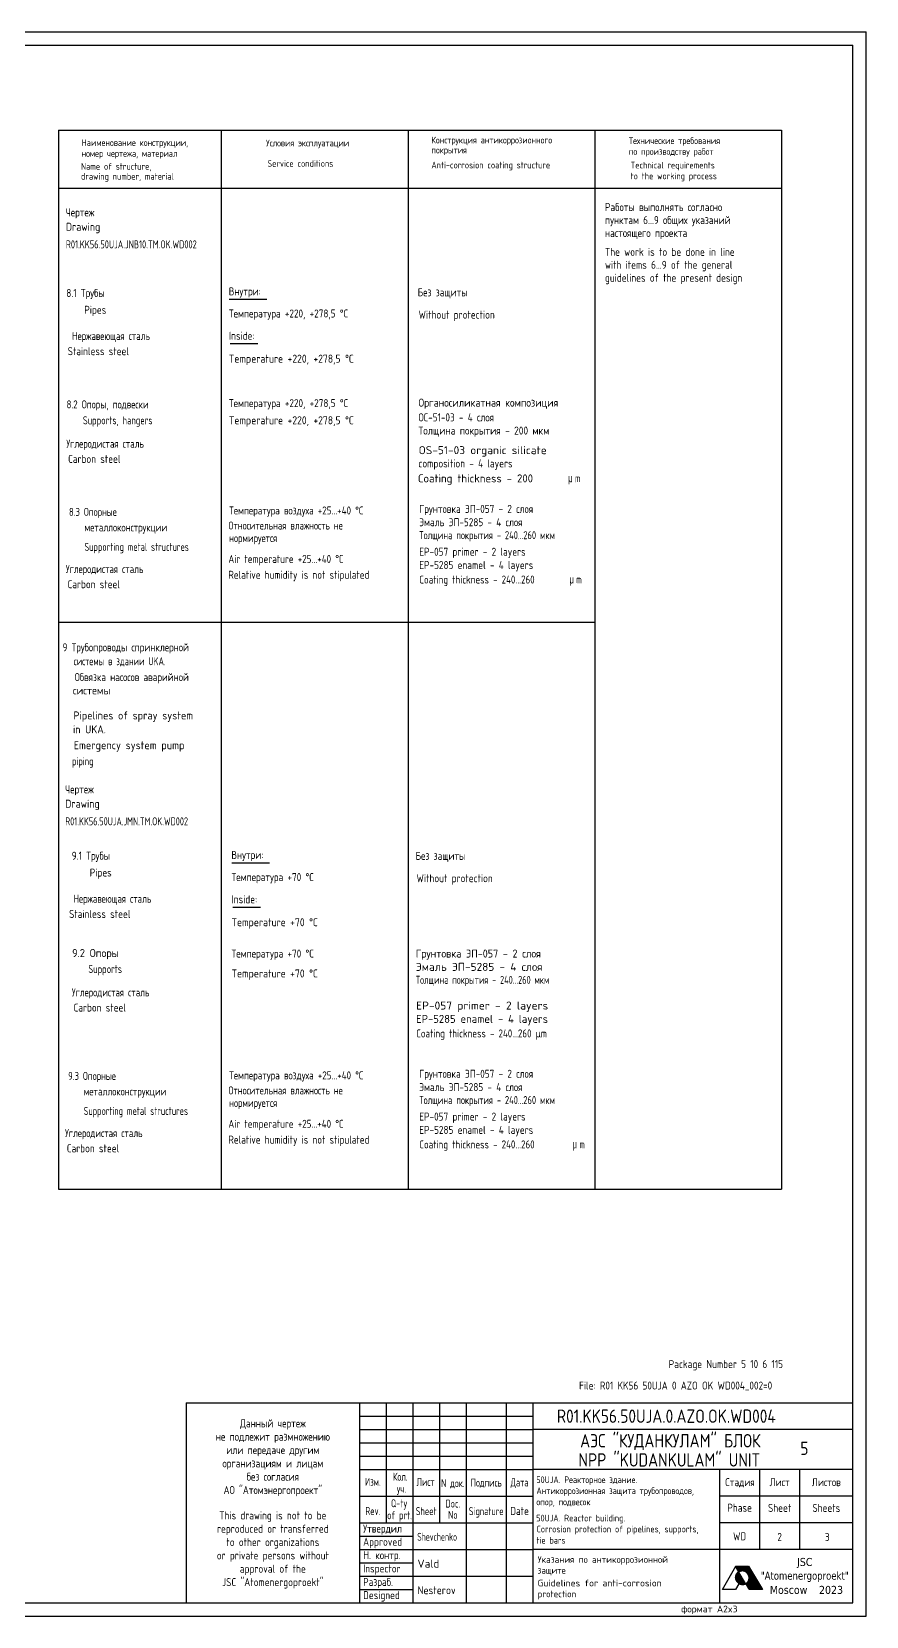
# Model space of a CAD drawing. Header units: millimetres. Extents: x 1061 to 2322, y -16 to 578.
# Drawn here: x 2009 to 2322, y -16 to 578 of the extents above; entities that cross this region are included whole.
import ezdxf
from ezdxf.enums import TextEntityAlignment as Align

# ---------------------------------------------------------------- set-up
doc = ezdxf.new("R2010")
doc.units = ezdxf.units.MM
doc.linetypes.add('HIDDEN', pattern=[0.375, 0.25, -0.125])
for name, color, linetype in [('AUDIT_D_020917115609-0', 3, 'Continuous'), ('POST', 7, 'Continuous'), ('TITUL', 7, 'Continuous'), ('YELLOW', 2, 'Continuous'), ('ОСНОВНОЙ', 3, 'Continuous')]:
    doc.layers.add(name, color=color, linetype=linetype)
doc.layers.add('Текст', color=7, linetype='Continuous', lineweight=25)
doc.styles.add('Company', font='tahoma.ttf', dxfattribs={"width": 0.8})
doc.styles.add('ROMANS', font='romans.shx', dxfattribs={"width": 0.8})
doc.styles.get("Standard").update_dxf_attribs({"font": 'romans.shx', "width": 0.8})
doc.styles.add('SYMBOL', font='symbol.ttf')
pattern_1 = [(45, (-6.199101, -8.099018), (-0.008838835, 0.008838835), [])]

# ---------------------------------------------------------------- blocks, each defined once
blk = doc.blocks.new('logotype')
at = {"linetype": 'Continuous'}
h = blk.add_hatch(dxfattribs=at)
h.set_pattern_fill('ANSI31', color=256, scale=0.1, style=0)
h.set_pattern_definition(pattern_1)
h.paths.add_polyline_path([(-1.31, 2.22), (-1.37, 2.18), (-1.44, 2.14), (-1.5, 2.09), (-1.56, 2.05), (-1.62, 2), (-1.68, 1.95), (-1.73, 1.9), (-1.79, 1.86), (-1.84, 1.81), (-1.89, 1.76), (-1.94, 1.71), (-1.99, 1.66), (-2.03, 1.61), (-2.07, 1.56), (-2.12, 1.5), (-2.16, 1.45), (-2.19, 1.4), (-2.23, 1.34), (-2.26, 1.29), (-2.3, 1.24), (-2.33, 1.18), (-2.36, 1.13), (-2.39, 1.07), (-2.41, 1.01), (-2.44, 0.96), (-2.46, 0.9), (-2.48, 0.85), (-2.5, 0.79), (-2.52, 0.73), (-2.54, 0.67), (-2.56, 0.62), (-2.57, 0.56), (-2.58, 0.5), (-2.6, 0.44), (-2.61, 0.39), (-2.61, 0.33), (-2.62, 0.27), (-2.63, 0.21), (-2.63, 0.15), (-2.63, 0.1), (-2.64, 0.04), (-2.64, -0.02), (-2.63, -0.08), (-2.63, -0.13), (-2.63, -0.19), (-2.62, -0.25), (-2.62, -0.31), (-2.61, -0.36), (-2.6, -0.42), (-2.59, -0.48), (-2.58, -0.53), (-2.56, -0.59), (-2.55, -0.65), (-2.54, -0.7), (-2.52, -0.76), (-2.5, -0.81), (-2.48, -0.86), (-2.46, -0.92), (-2.44, -0.97), (-2.42, -1.03), (-2.4, -1.08), (-2.37, -1.13), (-2.35, -1.18), (-2.32, -1.23), (-2.29, -1.28), (-2.26, -1.33), (-2.24, -1.38), (-2.2, -1.43), (-2.17, -1.48), (-2.14, -1.53), (-2.11, -1.57), (-2.07, -1.62), (-2.04, -1.66), (-2, -1.71), (-1.96, -1.75), (-1.93, -1.79), (-1.89, -1.84), (-1.85, -1.88), (-1.81, -1.92), (-1.76, -1.96), (-1.72, -2), (-1.68, -2.03), (-1.63, -2.07), (-1.59, -2.11), (-1.54, -2.14), (-1.5, -2.18), (-1.45, -2.21), (-1.4, -2.24), (-1.35, -2.27), (-1.3, -2.3), (-1.25, -2.33), (-1.2, -2.36), (-1.15, -2.38), (-1.1, -2.41), (-1.04, -2.43), (-0.99, -2.45), (-0.94, -2.48), (-0.88, -2.5), (-0.83, -2.51), (-0.77, -2.53), (-0.71, -2.55), (-0.66, -2.56), (-0.6, -2.58), (-0.54, -2.59), (-0.48, -2.6), (-0.42, -2.61), (-0.36, -2.62), (-0.3, -2.62), (-0.24, -2.63), (-0.18, -2.63), (-0.12, -2.63), (-0.06, -2.63), (0, -2.63), (0.07, -2.63), (0.13, -2.62), (0.19, -2.62), (0.26, -2.61), (0.32, -2.6), (0.39, -2.59), (0.45, -2.58), (0.52, -2.56), (0.58, -2.54), (0.65, -2.53), (0.71, -2.51), (0.78, -2.48), (0.84, -2.46), (0.91, -2.43), (0.98, -2.41), (1.05, -2.38), (1.11, -2.35), (1.18, -2.31), (1.25, -2.28), (1.32, -2.24), (1.31, -2.22), (1.31, -2.22)])
h = blk.add_hatch(dxfattribs=at)
h.set_pattern_fill('ANSI31', color=256, scale=0.1, style=0)
h.set_pattern_definition(pattern_1)
edge = h.paths.add_edge_path()
edge.add_line((2.35, 4.34), (-2.55, 4.34))
edge.add_line((-2.55, 4.34), (-1.3, 2.21))
edge.add_line((-1.3, 2.21), (-1.23, 2.25))
edge.add_line((-1.23, 2.25), (-1.15, 2.28))
edge.add_line((-1.15, 2.28), (-1.08, 2.31))
edge.add_line((-1.08, 2.31), (-1.01, 2.34))
edge.add_line((-1.01, 2.34), (-0.94, 2.37))
edge.add_line((-0.94, 2.37), (-0.86, 2.39))
edge.add_line((-0.86, 2.39), (-0.79, 2.42))
edge.add_line((-0.79, 2.42), (-0.72, 2.44))
edge.add_line((-0.72, 2.44), (-0.65, 2.46))
edge.add_line((-0.65, 2.46), (-0.58, 2.48))
edge.add_line((-0.58, 2.48), (-0.51, 2.49))
edge.add_line((-0.51, 2.49), (-0.44, 2.5))
edge.add_line((-0.44, 2.5), (-0.37, 2.51))
edge.add_line((-0.37, 2.51), (-0.31, 2.52))
edge.add_line((-0.31, 2.52), (-0.24, 2.53))
edge.add_line((-0.24, 2.53), (-0.17, 2.54))
edge.add_line((-0.17, 2.54), (-0.11, 2.54))
edge.add_line((-0.11, 2.54), (-0.04, 2.54))
edge.add_line((-0.04, 2.54), (0.03, 2.54))
edge.add_line((0.03, 2.54), (0.09, 2.54))
edge.add_line((0.09, 2.54), (0.15, 2.54))
edge.add_line((0.15, 2.54), (0.22, 2.54))
edge.add_line((0.22, 2.54), (0.28, 2.53))
edge.add_line((0.28, 2.53), (0.34, 2.52))
edge.add_line((0.34, 2.52), (0.4, 2.51))
edge.add_line((0.4, 2.51), (0.47, 2.5))
edge.add_line((0.47, 2.5), (0.53, 2.49))
edge.add_line((0.53, 2.49), (0.59, 2.48))
edge.add_line((0.59, 2.48), (0.64, 2.46))
edge.add_line((0.64, 2.46), (0.7, 2.44))
edge.add_line((0.7, 2.44), (0.76, 2.42))
edge.add_line((0.76, 2.42), (0.82, 2.41))
edge.add_line((0.82, 2.41), (0.87, 2.38))
edge.add_line((0.87, 2.38), (0.93, 2.36))
edge.add_line((0.93, 2.36), (0.98, 2.34))
edge.add_line((0.98, 2.34), (1.04, 2.31))
edge.add_line((1.04, 2.31), (1.09, 2.29))
edge.add_line((1.09, 2.29), (1.14, 2.26))
edge.add_line((1.14, 2.26), (1.2, 2.23))
edge.add_line((1.2, 2.23), (1.25, 2.2))
edge.add_line((1.25, 2.2), (1.3, 2.17))
edge.add_line((1.3, 2.17), (1.35, 2.14))
edge.add_line((1.35, 2.14), (1.39, 2.1))
edge.add_line((1.39, 2.1), (1.44, 2.07))
edge.add_line((1.44, 2.07), (1.49, 2.03))
edge.add_line((1.49, 2.03), (1.53, 1.99))
edge.add_line((1.53, 1.99), (1.58, 1.96))
edge.add_line((1.58, 1.96), (1.62, 1.92))
edge.add_line((1.62, 1.92), (1.67, 1.88))
edge.add_line((1.67, 1.88), (1.71, 1.84))
edge.add_line((1.71, 1.84), (1.75, 1.79))
edge.add_line((1.75, 1.79), (1.79, 1.75))
edge.add_line((1.79, 1.75), (1.83, 1.71))
edge.add_line((1.83, 1.71), (1.87, 1.66))
edge.add_line((1.87, 1.66), (1.91, 1.62))
edge.add_line((1.91, 1.62), (1.94, 1.57))
edge.add_line((1.94, 1.57), (1.98, 1.52))
edge.add_line((1.98, 1.52), (2.01, 1.48))
edge.add_line((2.01, 1.48), (2.05, 1.43))
edge.add_line((2.05, 1.43), (2.08, 1.38))
edge.add_line((2.08, 1.38), (2.11, 1.33))
edge.add_line((2.11, 1.33), (2.14, 1.28))
edge.add_line((2.14, 1.28), (2.17, 1.23))
edge.add_line((2.17, 1.23), (2.2, 1.18))
edge.add_line((2.2, 1.18), (2.23, 1.12))
edge.add_line((2.23, 1.12), (2.25, 1.07))
edge.add_line((2.25, 1.07), (2.28, 1.02))
edge.add_line((2.28, 1.02), (2.3, 0.96))
edge.add_line((2.3, 0.96), (2.32, 0.91))
edge.add_line((2.32, 0.91), (2.35, 0.85))
edge.add_line((2.35, 0.85), (2.37, 0.8))
edge.add_line((2.37, 0.8), (2.38, 0.74))
edge.add_line((2.38, 0.74), (2.4, 0.69))
edge.add_line((2.4, 0.69), (2.42, 0.63))
edge.add_line((2.42, 0.63), (2.44, 0.57))
edge.add_line((2.44, 0.57), (2.45, 0.52))
edge.add_line((2.45, 0.52), (2.46, 0.46))
edge.add_line((2.46, 0.46), (2.47, 0.4))
edge.add_line((2.47, 0.4), (2.49, 0.34))
edge.add_line((2.49, 0.34), (2.49, 0.29))
edge.add_line((2.49, 0.29), (2.5, 0.23))
edge.add_line((2.5, 0.23), (2.51, 0.17))
edge.add_line((2.51, 0.17), (2.52, 0.11))
edge.add_line((2.52, 0.11), (2.52, 0.05))
edge.add_line((2.52, 0.05), (2.52, -0.01))
edge.add_line((2.52, -0.01), (2.52, -0.07))
edge.add_line((2.52, -0.07), (2.52, -0.13))
edge.add_line((2.52, -0.13), (2.52, -0.18))
edge.add_line((2.52, -0.18), (2.52, -0.24))
edge.add_line((2.52, -0.24), (2.52, -0.3))
edge.add_line((2.52, -0.3), (2.51, -0.36))
edge.add_line((2.51, -0.36), (2.51, -0.42))
edge.add_line((2.51, -0.42), (2.5, -0.48))
edge.add_line((2.5, -0.48), (2.49, -0.54))
edge.add_line((2.49, -0.54), (2.48, -0.59))
edge.add_line((2.48, -0.59), (2.47, -0.65))
edge.add_line((2.47, -0.65), (2.45, -0.71))
edge.add_line((2.45, -0.71), (2.44, -0.77))
edge.add_line((2.44, -0.77), (2.42, -0.83))
edge.add_line((2.42, -0.83), (2.4, -0.88))
edge.add_line((2.4, -0.88), (2.38, -0.94))
edge.add_line((2.38, -0.94), (2.36, -1))
edge.add_line((2.36, -1), (2.34, -1.05))
edge.add_line((2.34, -1.05), (2.31, -1.11))
edge.add_line((2.31, -1.11), (2.29, -1.16))
edge.add_line((2.29, -1.16), (2.26, -1.22))
edge.add_line((2.26, -1.22), (2.23, -1.27))
edge.add_line((2.23, -1.27), (2.2, -1.33))
edge.add_line((2.2, -1.33), (2.17, -1.38))
edge.add_line((2.17, -1.38), (2.14, -1.43))
edge.add_line((2.14, -1.43), (2.1, -1.48))
edge.add_line((2.1, -1.48), (2.06, -1.54))
edge.add_line((2.06, -1.54), (2.02, -1.59))
edge.add_line((2.02, -1.59), (1.98, -1.64))
edge.add_line((1.98, -1.64), (1.94, -1.69))
edge.add_line((1.94, -1.69), (1.9, -1.74))
edge.add_line((1.9, -1.74), (1.85, -1.78))
edge.add_line((1.85, -1.78), (1.81, -1.83))
edge.add_line((1.81, -1.83), (1.76, -1.88))
edge.add_line((1.76, -1.88), (1.71, -1.92))
edge.add_line((1.71, -1.92), (1.66, -1.97))
edge.add_line((1.66, -1.97), (1.6, -2.01))
edge.add_line((1.6, -2.01), (1.55, -2.06))
edge.add_line((1.55, -2.06), (1.49, -2.1))
edge.add_line((1.49, -2.1), (1.43, -2.14))
edge.add_line((1.43, -2.14), (1.37, -2.18))
edge.add_line((1.37, -2.18), (1.31, -2.22))
edge.add_line((1.31, -2.22), (1.32, -2.24))
edge.add_line((1.32, -2.24), (2.56, -4.36))
edge.add_line((2.56, -4.36), (7.53, -4.36))
edge.add_line((7.53, -4.36), (2.35, 4.34))
at = {"color": 7, "linetype": 'Continuous'}
for p, q in [((-7.47, -4.36), (-2.51, 4.32)), ((-2.53, -4.36), (-7.47, -4.36)), ((-1.36, -2.27), (-2.53, -4.36)), ((1.32, -2.24), (1.32, -2.24))]:
    blk.add_line(p, q, dxfattribs=at)
at = {"linetype": 'Continuous'}
for p, q in [((-2.55, 4.34), (2.35, 4.34)), ((-1.3, 2.21), (-2.55, 4.34)), ((-1.23, 2.25), (-1.3, 2.21)), ((-1.15, 2.28), (-1.23, 2.25)), ((-1.08, 2.31), (-1.15, 2.28)), ((-1.01, 2.34), (-1.08, 2.31)), ((-0.94, 2.37), (-1.01, 2.34)), ((-0.86, 2.39), (-0.94, 2.37)), ((-0.79, 2.42), (-0.86, 2.39)), ((-0.72, 2.44), (-0.79, 2.42)), ((-0.65, 2.46), (-0.72, 2.44)), ((-0.58, 2.48), (-0.65, 2.46)), ((-0.51, 2.49), (-0.58, 2.48)), ((-0.44, 2.5), (-0.51, 2.49)), ((-0.37, 2.51), (-0.44, 2.5)), ((-0.31, 2.52), (-0.37, 2.51)), ((-0.24, 2.53), (-0.31, 2.52)), ((-0.17, 2.54), (-0.24, 2.53)), ((-0.11, 2.54), (-0.17, 2.54)), ((-0.04, 2.54), (-0.11, 2.54)), ((0.03, 2.54), (-0.04, 2.54)), ((0.09, 2.54), (0.03, 2.54)), ((0.15, 2.54), (0.09, 2.54)), ((0.22, 2.54), (0.15, 2.54)), ((0.28, 2.53), (0.22, 2.54)), ((0.34, 2.52), (0.28, 2.53)), ((0.4, 2.51), (0.34, 2.52)), ((0.47, 2.5), (0.4, 2.51)), ((0.53, 2.49), (0.47, 2.5)), ((0.59, 2.48), (0.53, 2.49)), ((0.64, 2.46), (0.59, 2.48)), ((0.7, 2.44), (0.64, 2.46)), ((0.76, 2.42), (0.7, 2.44)), ((0.82, 2.41), (0.76, 2.42)), ((0.87, 2.38), (0.82, 2.41)), ((0.93, 2.36), (0.87, 2.38)), ((0.98, 2.34), (0.93, 2.36)), ((1.04, 2.31), (0.98, 2.34)), ((1.09, 2.29), (1.04, 2.31)), ((1.14, 2.26), (1.09, 2.29)), ((1.2, 2.23), (1.14, 2.26)), ((1.25, 2.2), (1.2, 2.23)), ((1.3, 2.17), (1.25, 2.2)), ((1.35, 2.14), (1.3, 2.17)), ((1.39, 2.1), (1.35, 2.14)), ((1.44, 2.07), (1.39, 2.1)), ((1.49, 2.03), (1.44, 2.07)), ((1.53, 1.99), (1.49, 2.03)), ((1.58, 1.96), (1.53, 1.99)), ((1.62, 1.92), (1.58, 1.96)), ((1.67, 1.88), (1.62, 1.92)), ((1.71, 1.84), (1.67, 1.88)), ((1.75, 1.79), (1.71, 1.84)), ((1.79, 1.75), (1.75, 1.79)), ((1.83, 1.71), (1.79, 1.75)), ((1.87, 1.66), (1.83, 1.71)), ((1.91, 1.62), (1.87, 1.66)), ((1.94, 1.57), (1.91, 1.62)), ((1.98, 1.52), (1.94, 1.57)), ((2.01, 1.48), (1.98, 1.52)), ((2.05, 1.43), (2.01, 1.48)), ((2.08, 1.38), (2.05, 1.43)), ((2.11, 1.33), (2.08, 1.38)), ((2.14, 1.28), (2.11, 1.33)), ((2.17, 1.23), (2.14, 1.28)), ((2.2, 1.18), (2.17, 1.23)), ((2.23, 1.12), (2.2, 1.18)), ((2.25, 1.07), (2.23, 1.12)), ((2.28, 1.02), (2.25, 1.07)), ((2.3, 0.96), (2.28, 1.02)), ((2.32, 0.91), (2.3, 0.96)), ((2.35, 0.85), (2.32, 0.91)), ((2.35, 4.34), (7.53, -4.36)), ((2.37, 0.8), (2.35, 0.85)), ((2.38, 0.74), (2.37, 0.8)), ((2.4, 0.69), (2.38, 0.74)), ((2.42, 0.63), (2.4, 0.69)), ((2.44, 0.57), (2.42, 0.63)), ((2.45, 0.52), (2.44, 0.57)), ((2.46, 0.46), (2.45, 0.52)), ((2.47, 0.4), (2.46, 0.46)), ((2.49, 0.34), (2.47, 0.4)), ((2.49, 0.29), (2.49, 0.34)), ((2.5, 0.23), (2.49, 0.29)), ((2.51, 0.17), (2.5, 0.23)), ((2.52, 0.11), (2.51, 0.17)), ((2.52, 0.05), (2.52, 0.11)), ((2.52, -0.01), (2.52, 0.05)), ((1.31, -2.22), (1.37, -2.18)), ((2.56, -4.36), (1.31, -2.22)), ((1.37, -2.18), (1.43, -2.14)), ((1.43, -2.14), (1.49, -2.1)), ((1.49, -2.1), (1.55, -2.06)), ((1.55, -2.06), (1.6, -2.01)), ((1.6, -2.01), (1.66, -1.97)), ((1.66, -1.97), (1.71, -1.92)), ((1.71, -1.92), (1.76, -1.88)), ((1.76, -1.88), (1.81, -1.83)), ((1.81, -1.83), (1.85, -1.78)), ((1.85, -1.78), (1.9, -1.74)), ((1.9, -1.74), (1.94, -1.69)), ((1.94, -1.69), (1.98, -1.64)), ((1.98, -1.64), (2.02, -1.59)), ((2.02, -1.59), (2.06, -1.54)), ((2.06, -1.54), (2.1, -1.48)), ((2.1, -1.48), (2.14, -1.43)), ((2.14, -1.43), (2.17, -1.38)), ((2.17, -1.38), (2.2, -1.33)), ((2.2, -1.33), (2.23, -1.27)), ((2.23, -1.27), (2.26, -1.22)), ((2.26, -1.22), (2.29, -1.16)), ((2.29, -1.16), (2.31, -1.11)), ((2.31, -1.11), (2.34, -1.05)), ((2.34, -1.05), (2.36, -1)), ((2.36, -1), (2.38, -0.94)), ((2.38, -0.94), (2.4, -0.88)), ((2.4, -0.88), (2.42, -0.83)), ((2.42, -0.83), (2.44, -0.77)), ((2.44, -0.77), (2.45, -0.71)), ((2.45, -0.71), (2.47, -0.65)), ((2.47, -0.65), (2.48, -0.59)), ((2.48, -0.59), (2.49, -0.54)), ((2.49, -0.54), (2.5, -0.48)), ((2.5, -0.48), (2.51, -0.42)), ((2.51, -0.36), (2.52, -0.3)), ((2.51, -0.42), (2.51, -0.36)), ((2.52, -0.07), (2.52, -0.01)), ((2.52, -0.13), (2.52, -0.07)), ((2.52, -0.18), (2.52, -0.13)), ((2.52, -0.24), (2.52, -0.18)), ((2.52, -0.3), (2.52, -0.24)), ((7.53, -4.36), (2.56, -4.36))]:
    blk.add_line(p, q, dxfattribs=at)
blk = doc.blocks.new('A$C37B27227')
at = {"layer": 'YELLOW', "width": 0.686812}
for style, p in [('SYMBOL', (0.05, 1.01)), ('ROMANS', (2.56, 1.01))]:
    blk.add_text('m ', height=3, dxfattribs=dict(at, style=style)).set_placement(p)

msp = doc.modelspace()

# ---------------------------------------------------------------- linework, layer by layer
at = {"layer": 'AUDIT_D_020917115609-0', "color": 3, "linetype": 'Continuous'}
msp.add_line((2019.08, 144.18), (2290.08, 144.18), dxfattribs=at)
at = {"layer": 'TITUL'}
for p, q in [((1060.89, 578.07), (2321.89, 578.07)), ((2321.89, -15.93), (2321.89, 578.07)), ((2131.89, 59.07), (2196.89, 59.07)), ((2131.89, 54.07), (2196.89, 54.07)), ((2131.89, 49.07), (2196.89, 49.07)), ((2131.89, 44.07), (2196.89, 44.07)), ((2131.89, 29.07), (2196.89, 29.07)), ((2131.89, 14.07), (2151.89, 14.07)), ((2131.89, 4.07), (2151.89, 4.07)), ((2131.89, -5.93), (2151.89, -5.93)), ((1060.89, -15.93), (2321.89, -15.93))]:
    msp.add_line(p, q, dxfattribs=at)
at = {"layer": 'TITUL', "color": 1}
for p, q in [((1080.89, 573.07), (2316.89, 573.07)), ((2316.89, -10.93), (2316.89, 573.07)), ((2066.89, 64.07), (2066.89, -10.93)), ((2131.89, 64.07), (2131.89, -10.93)), ((2141.89, 64.07), (2141.89, 19.07)), ((2151.89, 64.07), (2151.89, -10.93)), ((2161.89, 64.07), (2161.89, 19.07)), ((2171.89, 64.07), (2171.89, -10.93)), ((2186.89, 64.07), (2186.89, -10.93)), ((2316.89, 54.07), (2196.89, 54.07)), ((2316.89, 39.07), (2196.89, 39.07)), ((2266.89, 39.07), (2266.89, -10.93)), ((2281.89, 39.07), (2281.89, 9.07)), ((2296.89, 39.07), (2296.89, 9.07)), ((2316.89, 19.07), (2266.89, 19.07)), ((2316.89, 9.07), (2196.89, 9.07)), ((1080.89, -10.93), (2316.89, -10.93))]:
    msp.add_line(p, q, dxfattribs=at)
at = {"layer": 'TITUL', "color": 1, "linetype": 'Continuous'}
for p, q in [((2066.89, 64.07), (2316.89, 64.07)), ((2196.89, 64.07), (2196.89, -10.93)), ((2131.89, 39.07), (2196.89, 39.07)), ((2131.89, 19.07), (2196.89, 19.07)), ((2131.89, 9.07), (2196.89, 9.07)), ((2131.89, -0.93), (2196.89, -0.93))]:
    msp.add_line(p, q, dxfattribs=at)
at = {"layer": 'TITUL', "color": 0}
msp.add_line((2316.89, 29.07), (2266.89, 29.07), dxfattribs=at)
at = {"layer": 'ОСНОВНОЙ'}
for p, q in [((2019.08, 541.11), (2290.08, 541.11)), ((2019.08, 541.11), (2019.08, 144.18)), ((2080.08, 541.11), (2080.08, 144.18)), ((2150.08, 541.11), (2150.08, 144.18)), ((2220.08, 541.11), (2220.08, 144.18)), ((2290.08, 541.11), (2290.08, 144.18)), ((2019.08, 519.47), (2290.08, 519.47))]:
    msp.add_line(p, q, dxfattribs=at)
at = {"layer": 'ОСНОВНОЙ', "color": 0}
msp.add_line((2019.08, 356.73), (2220.08, 356.73), dxfattribs=at)
at = {"layer": 'Текст', "color": 2}
for p, q in [((2083.05, 477.78), (2097.1, 477.78)), ((2083.41, 461.15), (2093.76, 461.15)), ((2084.04, 266.53), (2098.08, 266.53)), ((2084.4, 249.9), (2094.74, 249.9))]:
    msp.add_line(p, q, dxfattribs=at)

# ---------------------------------------------------------------- block references
msp.add_blockref('A$C37B27227', (2210.11, 408.18))
at = {"color": 2}
for p in [(2210.59, 370.23), (2211.75, 158.49)]:
    msp.add_blockref('A$C37B27227', p, dxfattribs=at)
at = {"layer": 'TITUL'}
msp.add_blockref('logotype', (2275.42, -1.47), dxfattribs=at)

# ---------------------------------------------------------------- texts
at = {"color": 2}
for s, width, p in [('системы в здании UKA.', 0.70878, (2024.73, 340.58)), ('Обвязка насосов аварийной', 0.785896, (2025.1, 334.64)), ('системы', 0.887781, (2024.43, 329.62)), ('in UKA.', 0.865072, (2024.47, 315.04)), ('Emergency system pump', 0.880843, (2024.75, 309.09)), (' piping', 0.703157, (2022.67, 303.1))]:
    msp.add_text(s, height=3, dxfattribs=dict(at, width=width)).set_placement(p)
at = {"color": 1, "linetype": 'Continuous', "ltscale": 15, "style": 'ROMANS', "width": 0.8}
for s, p in [('R01.KK56.50UJA.0.AZO.OK.WD004', (2205.88, 56.59)), ('5', (2297.14, 44.54))]:
    msp.add_text(s, height=5, dxfattribs=at).set_placement(p)
at = {"color": 2, "style": 'ROMANS', "width": 0.8}
for s, p in [('50UJA. Реакторное здание.  ', (2198.16, 34)), ('опор, подвесок ', (2198.22, 25.7)), ('50UJA. Reactor building.', (2198.14, 19.63)), ('tie bars', (2198.22, 11.33))]:
    msp.add_text(s, height=2.5, dxfattribs=at).set_placement(p)
at = {"color": 2, "linetype": 'Continuous', "ltscale": 15, "style": 'ROMANS'}
for s, height, width, p in [('Антикоррозионная защита трубопроводов, ', 2.5, 0.7654, (2198.21, 29.87)), ('Corrosion protection of pipelines, supports,', 2.5, 0.8, (2198.24, 15.52)), ('Vald', 3, 0.960599, (2153.61, 2.31)), ('Nesterov', 3, 0.830923, (2153.65, -7.65))]:
    msp.add_text(s, height=height, dxfattribs=dict(at, width=width)).set_placement(p)
at = {"color": 2, "linetype": 'Continuous', "ltscale": 15, "style": 'ROMANS', "width": 0.580643}
msp.add_text('Shevchenko', height=3, dxfattribs=at).set_placement((2153.53, 12.37), (2168.46, 12.37), align=Align.FIT)
at = {"layer": 'POST', "color": 2, "style": 'ROMANS', "width": 0.8}
msp.add_text('Package Number 5 10 6 115 ', height=3, dxfattribs=at).set_placement((2247.8, 77.12))
at = {"layer": 'TITUL', "color": 2, "style": 'ROMANS', "width": 0.8}
msp.add_text('File: R01 KK56 50UJA 0 AZO OK WD004_002=0', height=3, dxfattribs=at).set_placement((2214.21, 69.07))
for s, p in [('Данный чертеж', (2099.39, 54.9)), ('не подлежит размножению', (2099.39, 49.9)), ('организациям и лицам', (2099.39, 39.9)), ('или передаче другим', (2099.39, 44.9)), ('без согласия', (2099.39, 34.9)), ('Стадия', (2274.55, 32.85)), ('Лист', (2289.39, 32.85)), ('Листов', (2306.89, 32.85)), ('АО "Атомэнергопроект"', (2099.39, 29.9)), ('Phase', (2274.39, 23.28)), ('Sheet', (2289.39, 23.2)), ('Sheets', (2306.89, 23.19)), ('reproduced or transferred', (2099.39, 15.39)), ('This drawing is not to be', (2099.39, 20.39)), ('to other organizations', (2099.39, 10.39)), ('or private persons without', (2099.39, 5.39)), ('approval of the', (2099.39, 0.39)), ('JSC "Atomenergoproekt"', (2099.39, -4.61))]:
    msp.add_text(s, height=3, dxfattribs=at).set_placement(p, align=Align.CENTER)
at = {"layer": 'TITUL', "color": 1, "style": 'ROMANS', "width": 0.8}
for s, p in [('АЭС "КУДАНКУЛАМ" БЛОК ', (2214.61, 47.38)), ('NPP "KUDANKULAM" UNIT', (2213.97, 40.19))]:
    msp.add_text(s, height=5, dxfattribs=at).set_placement(p)
at = {"layer": 'TITUL', "color": 2, "linetype": 'HIDDEN', "style": 'ROMANS'}
for s, width, p in [('Изм.', 0.7, (2136.89, 34.48)), ('Кол. ', 0.7, (2147.86, 36.38)), ('Лист', 0.7, (2156.64, 34.43)), ('Подпись', 0.7, (2179.39, 33.96)), ('Дата', 0.7, (2191.89, 33.96)), (' уч.', 0.7, (2146.89, 31.5)), ('N док.', 0.6, (2166.89, 33.74)), ('Rev.', 0.7, (2136.89, 23.54)), ('Q-ty', 0.6, (2146.76, 26)), ('Sheet', 0.7, (2156.89, 23.51)), ('Doc.', 0.7, (2166.89, 26.32)), ('Signature', 0.7, (2179.39, 23.04)), ('Date', 0.8, (2191.89, 23.56)), ('of prt.', 0.6, (2146.89, 21.5)), ('No', 0.7, (2166.89, 22.1))]:
    msp.add_text(s, height=3, dxfattribs=dict(at, width=width)).set_placement(p, align=Align.MIDDLE)
at = {"layer": 'TITUL', "color": 2, "linetype": 'HIDDEN', "style": 'ROMANS', "width": 0.8}
for s, p in [('Утвердил', (2133.24, 15.45)), ('Approved', (2133.24, 10.5)), ('Н. контр.', (2133.24, 5.5)), ('Inspector', (2133.24, 0.5)), ('Разраб.', (2133.24, -4.55)), ('Designed', (2133.24, -9.5))]:
    msp.add_text(s, height=3, dxfattribs=at).set_placement(p)
at = {"layer": 'TITUL', "color": 2, "linetype": 'Continuous', "ltscale": 5, "style": 'ROMANS', "width": 0.8}
msp.add_text('WD', height=3, dxfattribs=at).set_placement((2274.39, 14.07), align=Align.MIDDLE_CENTER)
at = {"layer": 'TITUL', "color": 1, "style": 'Company'}
msp.add_text('JSC', height=3, dxfattribs=at).set_placement((2298.8, 2.94), align=Align.CENTER)
at = {"layer": 'TITUL', "color": 1, "style": 'Company', "width": 0.9}
msp.add_text('"Atomenergoproekt"', height=3, dxfattribs=at).set_placement((2298.8, -2.21), align=Align.CENTER)
at = {"layer": 'TITUL', "color": 1, "style": 'Company'}
msp.add_text('Moscow', height=3, dxfattribs=at).set_placement((2285.73, -7.53))
at = {"layer": 'TITUL', "style": 'ROMANS'}
msp.add_text('формат А2x3', height=2.5, dxfattribs=at).set_placement((2252.48, -14.45))
at = {"layer": 'TITUL', "color": 2, "style": 'ROMANS', "width": 0.8, "flags": 12}
for tag, p in [('2', (2289.39, 13.82)), ('3', (2307.25, 13.82))]:
    msp.add_attdef(tag, text='1', height=3, dxfattribs=at).set_placement(p, align=Align.MIDDLE)
at = {"layer": 'TITUL', "color": 1, "style": 'Company', "flags": 12}
msp.add_attdef('2023', (2304.16, -7.53), '2002', height=3, dxfattribs=at)
at = {"layer": 'YELLOW', "style": 'ROMANS'}
for s, height, width, p in [('Name of structure,', 2.5, 0.8, (2027.47, 526.34)), ('Service conditions  ', 2.5, 0.8, (2097.36, 527.4)), ('drawing number, material', 2.5, 0.8, (2027.47, 522.61)), ('Работы выполнять согласно', 3, 0.8, (2223.91, 510.83)), ('пунктам 6...9 общих указаний', 3, 0.8, (2223.91, 505.97)), ('настоящего проекта', 3, 0.8, (2223.91, 501.11)), ('The work is to be done in line', 3, 0.8, (2223.91, 494.03)), ('with items 6...9 of the general', 3, 0.8, (2223.91, 489.18)), ('guidelines of the present design', 3, 0.8, (2223.91, 484.32)), ('Без защиты', 3, 0.8, (2153.7, 478.87)), ('Without protection', 3, 0.8, (2154.02, 470.5)), ('Без защиты', 3, 0.8, (2152.92, 267.62)), ('Without protection', 3, 0.8, (2153.24, 259.24)), ('Грунтовка ЭП-057 - 2 слоя', 3, 0.878179, (2153.01, 231)), ('Эмаль ЭП-5285 - 4 слоя', 3, 0.981494, (2153.01, 226.01)), ('Толщина покрытия - 240...260 мкм', 3, 0.705399, (2153.01, 221.15)), ('EP-057 primer - 2 layers', 3, 0.993224, (2153.12, 211.51)), ('EP-5285 enamel - 4 layers', 3, 0.925212, (2153.12, 206.51)), ('Coating thickness - 240...260 %%181m    ', 3, 0.776626, (2153.14, 201.07))]:
    msp.add_text(s, height=height, dxfattribs=dict(at, width=width)).set_placement(p)
at = {"layer": 'YELLOW'}
for s, width, p in [('Чертеж', 0.8, (2021.8, 508.85)), ('Drawing', 0.853613, (2021.8, 503.44)), ('R01.KK56.50UJA.JNB10.TM.OK.WD002', 0.68, (2021.8, 496.85)), ('8.1 Трубы', 0.8, (2021.95, 478.62)), ('  Pipes', 0.8, (2025.52, 472.32)), ('Нержавеющая сталь', 0.758036, (2024.11, 462.51)), ('  Stainless steel', 0.8, (2019.28, 456.8)), ('8.2 Опоры, подвески  ', 0.767817, (2022.06, 436.87)), ('  Supports, hangers  ', 0.733234, (2025.27, 430.89)), ('   Углеродистая сталь', 0.758036, (2017.45, 422.13)), ('  Сarbon steel', 0.8, (2019.54, 416.42)), ('9 Трубопроводы спринклерной', 0.787648, (2020.57, 345.8)), ('Pipelines of spray system', 0.87852, (2024.62, 320.26)), ('Чертеж', 0.8, (2021.56, 292.57)), ('Drawing', 0.853613, (2021.56, 287.16)), ('R01.KK56.50UJA.JMN.TM.OK.WD002', 0.7, (2021.56, 280.57)), ('9.1 Трубы', 0.8, (2024, 267.67)), ('  Pipes', 0.8, (2027.57, 261.37)), ('Нержавеющая сталь', 0.758036, (2024.64, 251.56)), ('  Stainless steel', 0.8, (2019.82, 245.85)), ('9.2 Опоры', 0.905697, (2024.11, 231.2)), ('  Supports', 0.733234, (2027.32, 225.22)), ('   Углеродистая сталь', 0.758036, (2019.51, 216.46)), ('  Сarbon steel', 0.8, (2021.59, 210.75))]:
    msp.add_text(s, height=3, dxfattribs=dict(at, width=width)).set_placement(p)
at = {"layer": 'YELLOW', "color": 2, "style": 'ROMANS'}
for s, width, p in [('8.3 Опорные', 0.748688, (2022.97, 396.57)), ('Температура воздуха +25...+40 °С', 0.782353, (2083.04, 397.09)), ('Грунтовка ЭП-057 - 2 слоя', 0.8, (2154.29, 397.68)), ('  металлоконструкции', 0.765876, (2025.75, 390.75)), ('Относительная влажность не', 0.751084, (2082.78, 391.45)), ('Эмаль ЭП-5285 - 4 слоя', 0.8, (2154.29, 392.69)), ('  Supporting metal structures', 0.700565, (2025.91, 383.45)), ('нормируется', 0.751084, (2083.04, 386.75)), ('Толщина покрытия - 240...260 мкм', 0.733792, (2154.29, 387.83)), ('Air temperature +25...+40 °С', 0.785941, (2082.72, 378.92)), ('EP-057 primer - 2 layers', 0.8, (2154.29, 381.63)), ('   Углеродистая сталь', 0.758036, (2017.25, 375.15)), ('Relative humidity is not stipulated', 0.790643, (2082.72, 372.99)), ('EP-5285 enamel - 4 layers', 0.8, (2154.29, 376.64)), ('  Сarbon steel', 0.8, (2019.34, 369.44)), ('Coating thickness - 240...260    ', 0.776626, (2154.31, 371.2)), ('9.3 Опорные', 0.748688, (2022.67, 185.13)), ('Температура воздуха +25...+40 °С', 0.782353, (2083.04, 185.35)), ('Грунтовка ЭП-057 - 2 слоя', 0.8, (2154.29, 185.94)), ('  металлоконструкции', 0.765876, (2025.45, 179.31)), ('Относительная влажность не', 0.751084, (2082.78, 179.71)), ('Толщина покрытия - 240...260 мкм', 0.733792, (2154.29, 176.09)), ('Эмаль ЭП-5285 - 4 слоя', 0.8, (2154.29, 180.94)), ('  Supporting metal structures', 0.700565, (2025.61, 172.01)), ('нормируется', 0.751084, (2083.04, 175.01)), ('EP-057 primer - 2 layers', 0.8, (2154.29, 169.89)), ('   Углеродистая сталь', 0.758036, (2016.95, 163.71)), ('Air temperature +25...+40 °С', 0.785941, (2082.72, 167.18)), ('EP-5285 enamel - 4 layers', 0.8, (2154.29, 164.9)), ('  Сarbon steel', 0.8, (2019.04, 158)), ('Relative humidity is not stipulated', 0.790643, (2082.72, 161.25)), ('Coating thickness - 240...260    ', 0.776626, (2154.31, 159.46))]:
    msp.add_text(s, height=3, dxfattribs=dict(at, width=width)).set_placement(p)
at = {"layer": 'Текст', "color": 2, "style": 'ROMANS'}
for s, height, width, p in [('Наименование конструкции,', 2.5, 0.8, (2027.67, 535.23)), ('Условия эксплуатации  ', 2.5, 0.8, (2096.85, 535.08)), ('Конструкция антикоррозионного', 2.5, 0.8, (2158.83, 536.19)), ('Технические требования', 2.5, 0.8, (2232.88, 535.95)), ('номер чертежа, материал', 2.5, 0.8, (2027.67, 531.17)), ('Anti-corrosion coating structure', 2.5, 0.8, (2158.83, 526.82)), ('покрытия', 2.5, 0.8, (2158.83, 532.45)), ('по производству работ', 2.5, 0.8, (2232.88, 531.9)), ('Technical requirements ', 2.5, 0.8, (2233.51, 526.79)), ('to the working process', 2.5, 0.8, (2233.51, 522.74)), ('Inside:', 3, 0.8, (2082.97, 462.59)), ('Органосиликатная композиция', 3, 0.854151, (2154, 437.51)), ('ОС-51-03 - 4 слоя', 3, 0.8, (2153.99, 432)), ('Толщина покрытия - 200 мкм', 3, 0.81889, (2154, 427.04)), ('OS-51-03 organic silicate', 3, 0.988391, (2154.06, 419.7)), ('composition - 4 layers', 3, 0.8, (2153.96, 414.73)), ('Сoating thickness - 200 ', 3, 0.935948, (2153.88, 409.12)), ('Inside:', 3, 0.8, (2083.95, 251.34)), ('Указания по антикоррозионной', 2.5, 0.94, (2198.68, 4.11)), ('защите', 2.5, 0.9, (2198.67, 0.05)), ('Guidelines for anti-corrosion ', 2.5, 0.99, (2198.67, -4.73)), ('protection', 2.5, 0.9, (2198.66, -8.79))]:
    msp.add_text(s, height=height, dxfattribs=dict(at, width=width)).set_placement(p)
at = {"layer": 'Текст', "color": 2}
for s, width, p in [('Внутри:', 0.8, (2082.87, 479.23)), ('Температура +220, +278,5 °С', 0.8, (2082.93, 470.93)), ('Temperature +220, +278,5 °С', 0.836346, (2082.92, 453.99)), ('Температура +220, +278,5 °С', 0.8, (2082.93, 437.32)), ('Temperature +220, +278,5 °С', 0.836346, (2082.92, 430.9)), ('Внутри:', 0.8, (2083.85, 267.97)), ('Температура +70 °С', 0.8, (2083.91, 259.67)), ('Temperature +70 °С', 0.836346, (2083.91, 242.74)), ('Температура +70 °С', 0.8, (2083.91, 231)), ('Temperature +70 °С', 0.836346, (2083.91, 223.54))]:
    msp.add_text(s, height=3, dxfattribs=dict(at, width=width)).set_placement(p)

doc.saveas('drawing.dxf')
